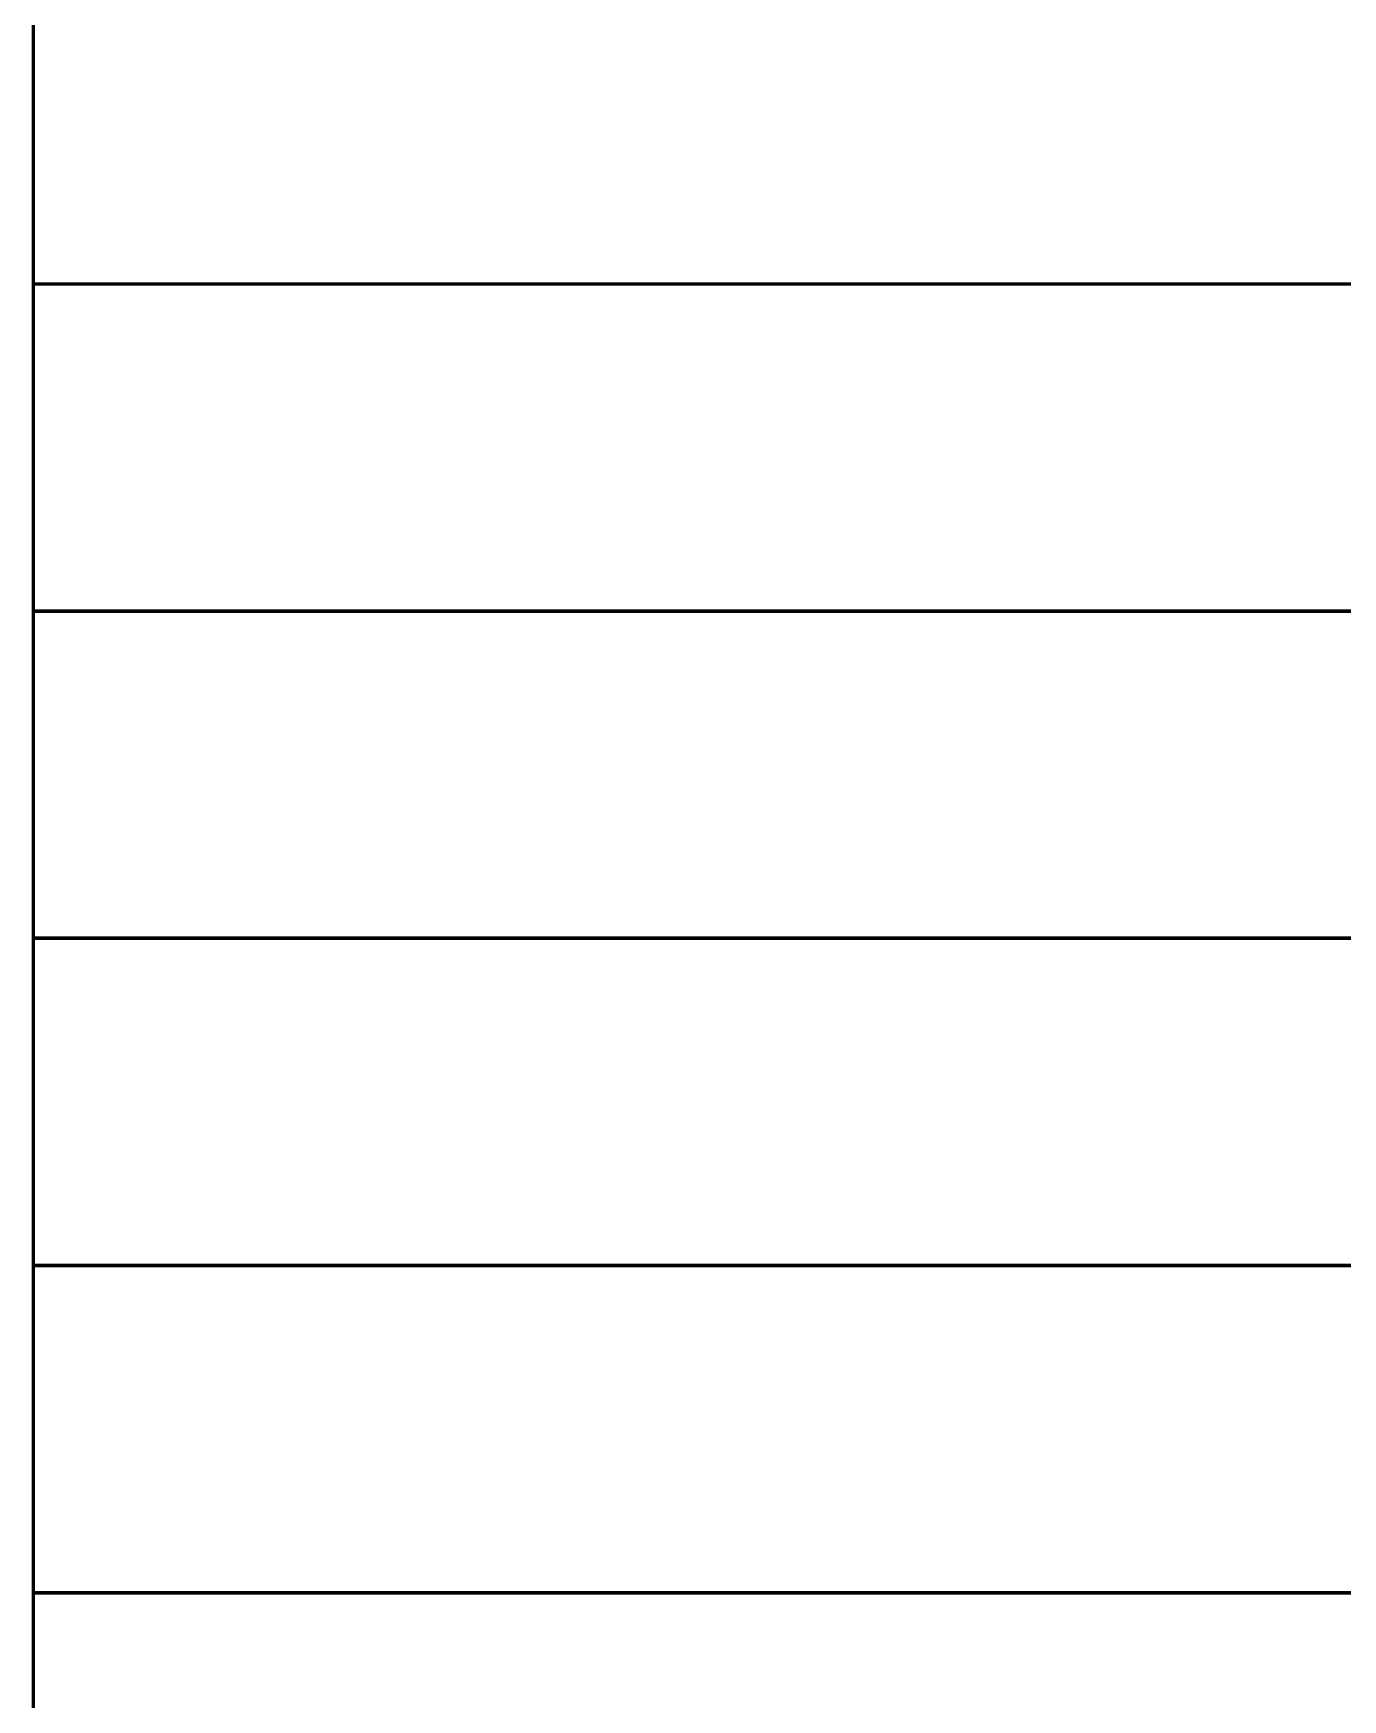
# Model space of a CAD drawing. Extents: x 0 to 297, y 0 to 292.
# Drawn here: x 157.171 to 159.171, y 105.355 to 107.901 of the extents above; entities that cross this region are included whole.
import ezdxf

# ---------------------------------------------------------------- set-up
doc = ezdxf.new("R2010")
doc.units = 0
doc.header["$MEASUREMENT"] = 0
doc.linetypes.add('K5LT_BASIC', pattern=[0])
doc.layers.add('Системный слой', color=7, linetype='Continuous')

# ---------------------------------------------------------------- blocks, each defined once
blk = doc.blocks.new('*U')
at = {"layer": 'Системный слой', "linetype": 'K5LT_BASIC', "lineweight": 60}
for p, q in [((157.1706, 107.0185), (157.1706, 107.5185)), ((157.1706, 107.5185), (161.1706, 107.5185)), ((157.1706, 106.5185), (157.1706, 107.0185)), ((157.1706, 107.0185), (161.1706, 107.0185)), ((161.1706, 107.0185), (157.1706, 107.0185)), ((157.1706, 106.0185), (157.1706, 106.5185)), ((157.1706, 106.5185), (161.1706, 106.5185)), ((161.1706, 106.5185), (157.1706, 106.5185)), ((157.1706, 105.5185), (157.1706, 106.0185)), ((157.1706, 106.0185), (161.1706, 106.0185)), ((161.1706, 106.0185), (157.1706, 106.0185)), ((157.1706, 105.0185), (157.1706, 105.5185)), ((157.1706, 105.5185), (161.1706, 105.5185)), ((161.1706, 105.5185), (157.1706, 105.5185))]:
    blk.add_line(p, q, dxfattribs=at)

msp = doc.modelspace()

# ---------------------------------------------------------------- linework, layer by layer
at = {"layer": 'Системный слой', "linetype": 'K5LT_BASIC', "lineweight": 60}
for p, q in [((157.1706, 103.0185), (157.1706, 112.0189)), ((157.1706, 103.0185), (157.1706, 108.0185)), ((157.1706, 107.0185), (160.1706, 107.0185)), ((157.1706, 107.0185), (161.1706, 107.0185)), ((157.1706, 106.5185), (160.1706, 106.5185)), ((157.1706, 106.5185), (161.1706, 106.5185)), ((157.1706, 106.0185), (160.1706, 106.0185)), ((157.1706, 106.0185), (161.1706, 106.0185)), ((157.1706, 105.5185), (160.1706, 105.5185)), ((157.1706, 105.5185), (161.1706, 105.5185))]:
    msp.add_line(p, q, dxfattribs=at)

# ---------------------------------------------------------------- block references
at = {"layer": 'Системный слой'}
msp.add_blockref('*U', (0, 0), dxfattribs=at)
msp.add_blockref('*U', (0, 0), dxfattribs=at)
msp.add_blockref('*U', (0, 0), dxfattribs=at)
msp.add_blockref('*U', (0, 0), dxfattribs=at)
msp.add_blockref('*U', (0, 0), dxfattribs=at)
msp.add_blockref('*U', (0, 0), dxfattribs=at)
msp.add_blockref('*U', (0, 0), dxfattribs=at)
msp.add_blockref('*U', (0, 0), dxfattribs=at)
msp.add_blockref('*U', (0, 0), dxfattribs=at)
msp.add_blockref('*U', (0, 0), dxfattribs=at)
msp.add_blockref('*U', (0, 0), dxfattribs=at)
msp.add_blockref('*U', (0, 0), dxfattribs=at)
msp.add_blockref('*U', (0, 0), dxfattribs=at)
msp.add_blockref('*U', (0, 0), dxfattribs=at)
msp.add_blockref('*U', (0, 0), dxfattribs=at)
msp.add_blockref('*U', (0, 0), dxfattribs=at)
msp.add_blockref('*U', (0, 0), dxfattribs=at)
msp.add_blockref('*U', (0, 0), dxfattribs=at)
msp.add_blockref('*U', (0, 0), dxfattribs=at)
msp.add_blockref('*U', (0, 0), dxfattribs=at)
msp.add_blockref('*U', (0, 0), dxfattribs=at)
msp.add_blockref('*U', (0, 0), dxfattribs=at)
msp.add_blockref('*U', (0, 0), dxfattribs=at)
msp.add_blockref('*U', (0, 0), dxfattribs=at)
msp.add_blockref('*U', (0, 0), dxfattribs=at)
msp.add_blockref('*U', (0, 0), dxfattribs=at)
msp.add_blockref('*U', (0, 0), dxfattribs=at)
msp.add_blockref('*U', (0, 0), dxfattribs=at)
msp.add_blockref('*U', (0, 0), dxfattribs=at)
msp.add_blockref('*U', (0, 0), dxfattribs=at)
msp.add_blockref('*U', (0, 0), dxfattribs=at)
msp.add_blockref('*U', (0, 0), dxfattribs=at)
msp.add_blockref('*U', (0, 0), dxfattribs=at)
msp.add_blockref('*U', (0, 0), dxfattribs=at)
msp.add_blockref('*U', (0, 0), dxfattribs=at)
msp.add_blockref('*U', (0, 0), dxfattribs=at)
msp.add_blockref('*U', (0, 0), dxfattribs=at)
msp.add_blockref('*U', (0, 0), dxfattribs=at)
msp.add_blockref('*U', (0, 0), dxfattribs=at)
msp.add_blockref('*U', (0, 0), dxfattribs=at)
msp.add_blockref('*U', (0, 0), dxfattribs=at)
msp.add_blockref('*U', (0, 0), dxfattribs=at)
msp.add_blockref('*U', (0, 0), dxfattribs=at)
msp.add_blockref('*U', (0, 0), dxfattribs=at)
msp.add_blockref('*U', (0, 0), dxfattribs=at)
msp.add_blockref('*U', (0, 0), dxfattribs=at)
msp.add_blockref('*U', (0, 0), dxfattribs=at)
msp.add_blockref('*U', (0, 0), dxfattribs=at)
msp.add_blockref('*U', (0, 0), dxfattribs=at)
msp.add_blockref('*U', (0, 0), dxfattribs=at)
msp.add_blockref('*U', (0, 0), dxfattribs=at)
msp.add_blockref('*U', (0, 0), dxfattribs=at)
msp.add_blockref('*U', (0, 0), dxfattribs=at)
msp.add_blockref('*U', (0, 0), dxfattribs=at)
msp.add_blockref('*U', (0, 0), dxfattribs=at)
msp.add_blockref('*U', (0, 0), dxfattribs=at)
msp.add_blockref('*U', (0, 0), dxfattribs=at)
msp.add_blockref('*U', (0, 0), dxfattribs=at)
msp.add_blockref('*U', (0, 0), dxfattribs=at)
msp.add_blockref('*U', (0, 0), dxfattribs=at)
msp.add_blockref('*U', (0, 0), dxfattribs=at)
msp.add_blockref('*U', (0, 0), dxfattribs=at)
msp.add_blockref('*U', (0, 0), dxfattribs=at)
msp.add_blockref('*U', (0, 0), dxfattribs=at)
msp.add_blockref('*U', (0, 0), dxfattribs=at)
msp.add_blockref('*U', (0, 0), dxfattribs=at)
msp.add_blockref('*U', (0, 0), dxfattribs=at)
msp.add_blockref('*U', (0, 0), dxfattribs=at)
msp.add_blockref('*U', (0, 0), dxfattribs=at)
msp.add_blockref('*U', (0, 0), dxfattribs=at)
msp.add_blockref('*U', (0, 0), dxfattribs=at)
msp.add_blockref('*U', (0, 0), dxfattribs=at)
msp.add_blockref('*U', (0, 0), dxfattribs=at)
msp.add_blockref('*U', (0, 0), dxfattribs=at)
msp.add_blockref('*U', (0, 0), dxfattribs=at)
msp.add_blockref('*U', (0, 0), dxfattribs=at)
msp.add_blockref('*U', (0, 0), dxfattribs=at)
msp.add_blockref('*U', (0, 0), dxfattribs=at)
msp.add_blockref('*U', (0, 0), dxfattribs=at)
msp.add_blockref('*U', (0, 0), dxfattribs=at)
msp.add_blockref('*U', (0, 0), dxfattribs=at)
msp.add_blockref('*U', (0, 0), dxfattribs=at)
msp.add_blockref('*U', (0, 0), dxfattribs=at)
msp.add_blockref('*U', (0, 0), dxfattribs=at)
msp.add_blockref('*U', (0, 0), dxfattribs=at)
msp.add_blockref('*U', (0, 0), dxfattribs=at)
msp.add_blockref('*U', (0, 0), dxfattribs=at)
msp.add_blockref('*U', (0, 0), dxfattribs=at)
msp.add_blockref('*U', (0, 0), dxfattribs=at)
msp.add_blockref('*U', (0, 0), dxfattribs=at)
msp.add_blockref('*U', (0, 0), dxfattribs=at)
msp.add_blockref('*U', (0, 0), dxfattribs=at)
msp.add_blockref('*U', (0, 0), dxfattribs=at)
msp.add_blockref('*U', (0, 0), dxfattribs=at)
msp.add_blockref('*U', (0, 0), dxfattribs=at)
msp.add_blockref('*U', (0, 0), dxfattribs=at)
msp.add_blockref('*U', (0, 0), dxfattribs=at)
msp.add_blockref('*U', (0, 0), dxfattribs=at)
msp.add_blockref('*U', (0, 0), dxfattribs=at)
msp.add_blockref('*U', (0, 0), dxfattribs=at)
msp.add_blockref('*U', (0, 0), dxfattribs=at)
msp.add_blockref('*U', (0, 0), dxfattribs=at)
msp.add_blockref('*U', (0, 0), dxfattribs=at)
msp.add_blockref('*U', (0, 0), dxfattribs=at)
msp.add_blockref('*U', (0, 0), dxfattribs=at)
msp.add_blockref('*U', (0, 0), dxfattribs=at)
msp.add_blockref('*U', (0, 0), dxfattribs=at)
msp.add_blockref('*U', (0, 0), dxfattribs=at)
msp.add_blockref('*U', (0, 0), dxfattribs=at)
msp.add_blockref('*U', (0, 0), dxfattribs=at)
msp.add_blockref('*U', (0, 0), dxfattribs=at)
msp.add_blockref('*U', (0, 0), dxfattribs=at)
msp.add_blockref('*U', (0, 0), dxfattribs=at)
msp.add_blockref('*U', (0, 0), dxfattribs=at)
msp.add_blockref('*U', (0, 0), dxfattribs=at)
msp.add_blockref('*U', (0, 0), dxfattribs=at)
msp.add_blockref('*U', (0, 0), dxfattribs=at)
msp.add_blockref('*U', (0, 0), dxfattribs=at)
msp.add_blockref('*U', (0, 0), dxfattribs=at)
msp.add_blockref('*U', (0, 0), dxfattribs=at)
msp.add_blockref('*U', (0, 0), dxfattribs=at)
msp.add_blockref('*U', (0, 0), dxfattribs=at)
msp.add_blockref('*U', (0, 0), dxfattribs=at)
msp.add_blockref('*U', (0, 0), dxfattribs=at)
msp.add_blockref('*U', (0, 0), dxfattribs=at)
msp.add_blockref('*U', (0, 0), dxfattribs=at)
msp.add_blockref('*U', (0, 0), dxfattribs=at)
msp.add_blockref('*U', (0, 0), dxfattribs=at)
msp.add_blockref('*U', (0, 0), dxfattribs=at)
msp.add_blockref('*U', (0, 0), dxfattribs=at)
msp.add_blockref('*U', (0, 0), dxfattribs=at)
msp.add_blockref('*U', (0, 0), dxfattribs=at)
msp.add_blockref('*U', (0, 0), dxfattribs=at)
msp.add_blockref('*U', (0, 0), dxfattribs=at)
msp.add_blockref('*U', (0, 0), dxfattribs=at)
msp.add_blockref('*U', (0, 0), dxfattribs=at)
msp.add_blockref('*U', (0, 0), dxfattribs=at)
msp.add_blockref('*U', (0, 0), dxfattribs=at)
msp.add_blockref('*U', (0, 0), dxfattribs=at)
msp.add_blockref('*U', (0, 0), dxfattribs=at)
msp.add_blockref('*U', (0, 0), dxfattribs=at)
msp.add_blockref('*U', (0, 0), dxfattribs=at)
msp.add_blockref('*U', (0, 0), dxfattribs=at)
msp.add_blockref('*U', (0, 0), dxfattribs=at)
msp.add_blockref('*U', (0, 0), dxfattribs=at)
msp.add_blockref('*U', (0, 0), dxfattribs=at)
msp.add_blockref('*U', (0, 0), dxfattribs=at)
msp.add_blockref('*U', (0, 0), dxfattribs=at)
msp.add_blockref('*U', (0, 0), dxfattribs=at)
msp.add_blockref('*U', (0, 0), dxfattribs=at)
msp.add_blockref('*U', (0, 0), dxfattribs=at)
msp.add_blockref('*U', (0, 0), dxfattribs=at)
msp.add_blockref('*U', (0, 0), dxfattribs=at)
msp.add_blockref('*U', (0, 0), dxfattribs=at)
msp.add_blockref('*U', (0, 0), dxfattribs=at)
msp.add_blockref('*U', (0, 0), dxfattribs=at)
msp.add_blockref('*U', (0, 0), dxfattribs=at)
msp.add_blockref('*U', (0, 0), dxfattribs=at)
msp.add_blockref('*U', (0, 0), dxfattribs=at)
msp.add_blockref('*U', (0, 0), dxfattribs=at)
msp.add_blockref('*U', (0, 0), dxfattribs=at)
msp.add_blockref('*U', (0, 0), dxfattribs=at)
msp.add_blockref('*U', (0, 0), dxfattribs=at)
msp.add_blockref('*U', (0, 0), dxfattribs=at)
msp.add_blockref('*U', (0, 0), dxfattribs=at)
msp.add_blockref('*U', (0, 0), dxfattribs=at)
msp.add_blockref('*U', (0, 0), dxfattribs=at)
msp.add_blockref('*U', (0, 0), dxfattribs=at)
msp.add_blockref('*U', (0, 0), dxfattribs=at)
msp.add_blockref('*U', (0, 0), dxfattribs=at)
msp.add_blockref('*U', (0, 0), dxfattribs=at)
msp.add_blockref('*U', (0, 0), dxfattribs=at)
msp.add_blockref('*U', (0, 0), dxfattribs=at)
msp.add_blockref('*U', (0, 0), dxfattribs=at)
msp.add_blockref('*U', (0, 0), dxfattribs=at)
msp.add_blockref('*U', (0, 0), dxfattribs=at)
msp.add_blockref('*U', (0, 0), dxfattribs=at)
msp.add_blockref('*U', (0, 0), dxfattribs=at)
msp.add_blockref('*U', (0, 0), dxfattribs=at)
msp.add_blockref('*U', (0, 0), dxfattribs=at)
msp.add_blockref('*U', (0, 0), dxfattribs=at)
msp.add_blockref('*U', (0, 0), dxfattribs=at)
msp.add_blockref('*U', (0, 0), dxfattribs=at)
msp.add_blockref('*U', (0, 0), dxfattribs=at)
msp.add_blockref('*U', (0, 0), dxfattribs=at)
msp.add_blockref('*U', (0, 0), dxfattribs=at)
msp.add_blockref('*U', (0, 0), dxfattribs=at)
msp.add_blockref('*U', (0, 0), dxfattribs=at)
msp.add_blockref('*U', (0, 0), dxfattribs=at)
msp.add_blockref('*U', (0, 0), dxfattribs=at)
msp.add_blockref('*U', (0, 0), dxfattribs=at)
msp.add_blockref('*U', (0, 0), dxfattribs=at)
msp.add_blockref('*U', (0, 0), dxfattribs=at)
msp.add_blockref('*U', (0, 0), dxfattribs=at)
msp.add_blockref('*U', (0, 0), dxfattribs=at)
msp.add_blockref('*U', (0, 0), dxfattribs=at)
msp.add_blockref('*U', (0, 0), dxfattribs=at)
msp.add_blockref('*U', (0, 0), dxfattribs=at)
msp.add_blockref('*U', (0, 0), dxfattribs=at)
msp.add_blockref('*U', (0, 0), dxfattribs=at)
msp.add_blockref('*U', (0, 0), dxfattribs=at)
msp.add_blockref('*U', (0, 0), dxfattribs=at)
msp.add_blockref('*U', (0, 0), dxfattribs=at)
msp.add_blockref('*U', (0, 0), dxfattribs=at)
msp.add_blockref('*U', (0, 0), dxfattribs=at)
msp.add_blockref('*U', (0, 0), dxfattribs=at)
msp.add_blockref('*U', (0, 0), dxfattribs=at)
msp.add_blockref('*U', (0, 0), dxfattribs=at)
msp.add_blockref('*U', (0, 0), dxfattribs=at)
msp.add_blockref('*U', (0, 0), dxfattribs=at)
msp.add_blockref('*U', (0, 0), dxfattribs=at)
msp.add_blockref('*U', (0, 0), dxfattribs=at)
msp.add_blockref('*U', (0, 0), dxfattribs=at)
msp.add_blockref('*U', (0, 0), dxfattribs=at)
msp.add_blockref('*U', (0, 0), dxfattribs=at)
msp.add_blockref('*U', (0, 0), dxfattribs=at)
msp.add_blockref('*U', (0, 0), dxfattribs=at)
msp.add_blockref('*U', (0, 0), dxfattribs=at)
msp.add_blockref('*U', (0, 0), dxfattribs=at)
msp.add_blockref('*U', (0, 0), dxfattribs=at)
msp.add_blockref('*U', (0, 0), dxfattribs=at)
msp.add_blockref('*U', (0, 0), dxfattribs=at)
msp.add_blockref('*U', (0, 0), dxfattribs=at)
msp.add_blockref('*U', (0, 0), dxfattribs=at)
msp.add_blockref('*U', (0, 0), dxfattribs=at)
msp.add_blockref('*U', (0, 0), dxfattribs=at)
msp.add_blockref('*U', (0, 0), dxfattribs=at)
msp.add_blockref('*U', (0, 0), dxfattribs=at)
msp.add_blockref('*U', (0, 0), dxfattribs=at)
msp.add_blockref('*U', (0, 0), dxfattribs=at)
msp.add_blockref('*U', (0, 0), dxfattribs=at)
msp.add_blockref('*U', (0, 0), dxfattribs=at)
msp.add_blockref('*U', (0, 0), dxfattribs=at)
msp.add_blockref('*U', (0, 0), dxfattribs=at)
msp.add_blockref('*U', (0, 0), dxfattribs=at)
msp.add_blockref('*U', (0, 0), dxfattribs=at)
msp.add_blockref('*U', (0, 0), dxfattribs=at)
msp.add_blockref('*U', (0, 0), dxfattribs=at)
msp.add_blockref('*U', (0, 0), dxfattribs=at)
msp.add_blockref('*U', (0, 0), dxfattribs=at)
msp.add_blockref('*U', (0, 0), dxfattribs=at)
msp.add_blockref('*U', (0, 0), dxfattribs=at)
msp.add_blockref('*U', (0, 0), dxfattribs=at)
msp.add_blockref('*U', (0, 0), dxfattribs=at)
msp.add_blockref('*U', (0, 0), dxfattribs=at)
msp.add_blockref('*U', (0, 0), dxfattribs=at)
msp.add_blockref('*U', (0, 0), dxfattribs=at)
msp.add_blockref('*U', (0, 0), dxfattribs=at)
msp.add_blockref('*U', (0, 0), dxfattribs=at)
msp.add_blockref('*U', (0, 0), dxfattribs=at)
msp.add_blockref('*U', (0, 0), dxfattribs=at)
msp.add_blockref('*U', (0, 0), dxfattribs=at)
msp.add_blockref('*U', (0, 0), dxfattribs=at)
msp.add_blockref('*U', (0, 0), dxfattribs=at)
msp.add_blockref('*U', (0, 0), dxfattribs=at)
msp.add_blockref('*U', (0, 0), dxfattribs=at)
msp.add_blockref('*U', (0, 0), dxfattribs=at)
msp.add_blockref('*U', (0, 0), dxfattribs=at)
msp.add_blockref('*U', (0, 0), dxfattribs=at)
msp.add_blockref('*U', (0, 0), dxfattribs=at)
msp.add_blockref('*U', (0, 0), dxfattribs=at)
msp.add_blockref('*U', (0, 0), dxfattribs=at)
msp.add_blockref('*U', (0, 0), dxfattribs=at)
msp.add_blockref('*U', (0, 0), dxfattribs=at)
msp.add_blockref('*U', (0, 0), dxfattribs=at)
msp.add_blockref('*U', (0, 0), dxfattribs=at)
msp.add_blockref('*U', (0, 0), dxfattribs=at)
msp.add_blockref('*U', (0, 0), dxfattribs=at)
msp.add_blockref('*U', (0, 0), dxfattribs=at)
msp.add_blockref('*U', (0, 0), dxfattribs=at)
msp.add_blockref('*U', (0, 0), dxfattribs=at)
msp.add_blockref('*U', (0, 0), dxfattribs=at)
msp.add_blockref('*U', (0, 0), dxfattribs=at)
msp.add_blockref('*U', (0, 0), dxfattribs=at)
msp.add_blockref('*U', (0, 0), dxfattribs=at)
msp.add_blockref('*U', (0, 0), dxfattribs=at)
msp.add_blockref('*U', (0, 0), dxfattribs=at)
msp.add_blockref('*U', (0, 0), dxfattribs=at)
msp.add_blockref('*U', (0, 0), dxfattribs=at)
msp.add_blockref('*U', (0, 0), dxfattribs=at)
msp.add_blockref('*U', (0, 0), dxfattribs=at)
msp.add_blockref('*U', (0, 0), dxfattribs=at)
msp.add_blockref('*U', (0, 0), dxfattribs=at)
msp.add_blockref('*U', (0, 0), dxfattribs=at)
msp.add_blockref('*U', (0, 0), dxfattribs=at)
msp.add_blockref('*U', (0, 0), dxfattribs=at)
msp.add_blockref('*U', (0, 0), dxfattribs=at)
msp.add_blockref('*U', (0, 0), dxfattribs=at)
msp.add_blockref('*U', (0, 0), dxfattribs=at)
msp.add_blockref('*U', (0, 0), dxfattribs=at)
msp.add_blockref('*U', (0, 0), dxfattribs=at)
msp.add_blockref('*U', (0, 0), dxfattribs=at)
msp.add_blockref('*U', (0, 0), dxfattribs=at)
msp.add_blockref('*U', (0, 0), dxfattribs=at)
msp.add_blockref('*U', (0, 0), dxfattribs=at)
msp.add_blockref('*U', (0, 0), dxfattribs=at)
msp.add_blockref('*U', (0, 0), dxfattribs=at)
msp.add_blockref('*U', (0, 0), dxfattribs=at)
msp.add_blockref('*U', (0, 0), dxfattribs=at)
msp.add_blockref('*U', (0, 0), dxfattribs=at)
msp.add_blockref('*U', (0, 0), dxfattribs=at)
msp.add_blockref('*U', (0, 0), dxfattribs=at)
msp.add_blockref('*U', (0, 0), dxfattribs=at)
msp.add_blockref('*U', (0, 0), dxfattribs=at)
msp.add_blockref('*U', (0, 0), dxfattribs=at)
msp.add_blockref('*U', (0, 0), dxfattribs=at)
msp.add_blockref('*U', (0, 0), dxfattribs=at)
msp.add_blockref('*U', (0, 0), dxfattribs=at)
msp.add_blockref('*U', (0, 0), dxfattribs=at)
msp.add_blockref('*U', (0, 0), dxfattribs=at)
msp.add_blockref('*U', (0, 0), dxfattribs=at)
msp.add_blockref('*U', (0, 0), dxfattribs=at)
msp.add_blockref('*U', (0, 0), dxfattribs=at)
msp.add_blockref('*U', (0, 0), dxfattribs=at)
msp.add_blockref('*U', (0, 0), dxfattribs=at)
msp.add_blockref('*U', (0, 0), dxfattribs=at)
msp.add_blockref('*U', (0, 0), dxfattribs=at)
msp.add_blockref('*U', (0, 0), dxfattribs=at)
msp.add_blockref('*U', (0, 0), dxfattribs=at)
msp.add_blockref('*U', (0, 0), dxfattribs=at)
msp.add_blockref('*U', (0, 0), dxfattribs=at)
msp.add_blockref('*U', (0, 0), dxfattribs=at)
msp.add_blockref('*U', (0, 0), dxfattribs=at)
msp.add_blockref('*U', (0, 0), dxfattribs=at)
msp.add_blockref('*U', (0, 0), dxfattribs=at)
msp.add_blockref('*U', (0, 0), dxfattribs=at)
msp.add_blockref('*U', (0, 0), dxfattribs=at)
msp.add_blockref('*U', (0, 0), dxfattribs=at)
msp.add_blockref('*U', (0, 0), dxfattribs=at)
msp.add_blockref('*U', (0, 0), dxfattribs=at)
msp.add_blockref('*U', (0, 0), dxfattribs=at)
msp.add_blockref('*U', (0, 0), dxfattribs=at)
msp.add_blockref('*U', (0, 0), dxfattribs=at)
msp.add_blockref('*U', (0, 0), dxfattribs=at)
msp.add_blockref('*U', (0, 0), dxfattribs=at)
msp.add_blockref('*U', (0, 0), dxfattribs=at)
msp.add_blockref('*U', (0, 0), dxfattribs=at)
msp.add_blockref('*U', (0, 0), dxfattribs=at)
msp.add_blockref('*U', (0, 0), dxfattribs=at)
msp.add_blockref('*U', (0, 0), dxfattribs=at)
msp.add_blockref('*U', (0, 0), dxfattribs=at)
msp.add_blockref('*U', (0, 0), dxfattribs=at)
msp.add_blockref('*U', (0, 0), dxfattribs=at)
msp.add_blockref('*U', (0, 0), dxfattribs=at)
msp.add_blockref('*U', (0, 0), dxfattribs=at)
msp.add_blockref('*U', (0, 0), dxfattribs=at)
msp.add_blockref('*U', (0, 0), dxfattribs=at)
msp.add_blockref('*U', (0, 0), dxfattribs=at)
msp.add_blockref('*U', (0, 0), dxfattribs=at)
msp.add_blockref('*U', (0, 0), dxfattribs=at)
msp.add_blockref('*U', (0, 0), dxfattribs=at)
msp.add_blockref('*U', (0, 0), dxfattribs=at)
msp.add_blockref('*U', (0, 0), dxfattribs=at)
msp.add_blockref('*U', (0, 0), dxfattribs=at)
msp.add_blockref('*U', (0, 0), dxfattribs=at)
msp.add_blockref('*U', (0, 0), dxfattribs=at)
msp.add_blockref('*U', (0, 0), dxfattribs=at)
msp.add_blockref('*U', (0, 0), dxfattribs=at)
msp.add_blockref('*U', (0, 0), dxfattribs=at)
msp.add_blockref('*U', (0, 0), dxfattribs=at)
msp.add_blockref('*U', (0, 0), dxfattribs=at)
msp.add_blockref('*U', (0, 0), dxfattribs=at)
msp.add_blockref('*U', (0, 0), dxfattribs=at)
msp.add_blockref('*U', (0, 0), dxfattribs=at)

doc.saveas('drawing.dxf')
